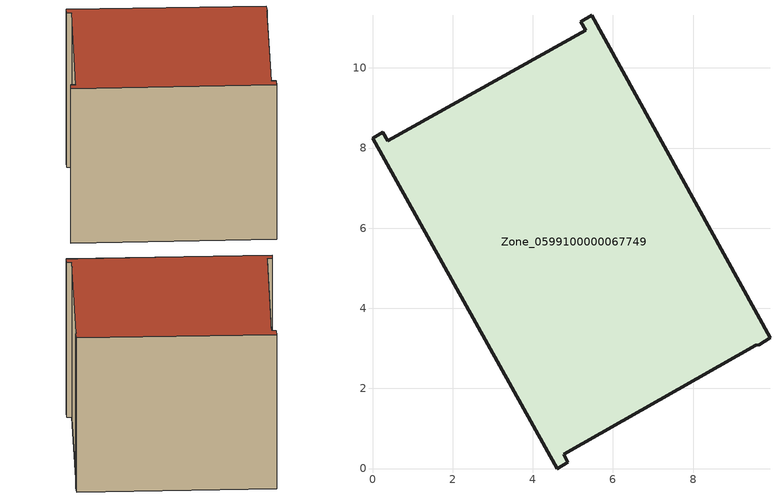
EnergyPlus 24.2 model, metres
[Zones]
Zone_0599100000067749
 floor ground (C_G): 5.48,11.31 9.92,3.27 9.65,3.09 9.57,3.08 4.77,0.35 4.88,0.15 4.61,0 0,8.24 0.26,8.39 0.38,8.19 5.32,10.94 5.2,11.15 z0
 wall outside (C_F): 4.61,0 4.88,0.15 4.77,0.35 9.57,3.08 9.65,3.09 9.92,3.27 5.48,11.31 5.2,11.15 5.32,10.94 0.38,8.19 0.26,8.39 0,8.24 4.61,0 z0:8.71
 roof outside (C_R): 9.65,3.09 9.92,3.27 5.48,11.31 5.2,11.15 5.32,10.94 0.38,8.19 0.26,8.39 0,8.24 4.61,0 4.88,0.15 4.77,0.35 9.57,3.08 z8.71
[BUILDING]
Pand.0599100000067749: North Axis=0; Terrain=City; Loads Convergence Tolerance Value=0.04; Temperature Convergence Tolerance Value=0.4; Solar Distribution=FullExterior; Maximum Number of Warmup Days=25; Minimum Number of Warmup Days=1
[Site:Location]
Rotterdam.The.Hague.AP_ZH_NLD Design_Conditions: Latitude=51.96; Longitude=4.45; Time Zone=1; Elevation=-4.5
[SITE:GROUNDTEMPERATURE:BUILDINGSURFACE]
18, 18, 18, 18, 18, 18, 18, 18, 18, 18, 18, 18
[MATERIAL] Thermal Absorptance=0.9; Solar Absorptance=0.7; Visible Absorptance=0.7
Name | Roughness | Thickness | Conductivity | Density | Specific Heat
G.TI.1965-1974 | MediumSmooth | 0.15 | 0.882353 | 540 | 1210
F.TI.1965-1974 | Rough | 0.3 | 0.697674 | 1920 | 840
R.TI.1965-1974 | MediumRough | 0.2 | 0.232558 | 1500 | 1000
[CONSTRUCTION]
C_G: G.TI.1965-1974
C_F: F.TI.1965-1974
C_R: R.TI.1965-1974
[ZONE]
Zone_0599100000067749: Type=1; Multiplier=1; Ceiling Height=Autocalculate; Volume=Autocalculate; Floor Area=autocalculate; Part of Total Floor Area=Yes
[ZONEINFILTRATION:DESIGNFLOWRATE]
Infil_Zone_0599100000067749: Zone or ZoneList or Space or SpaceList=Zone_0599100000067749; Schedule=AlwaysOn; Design Flow Rate Calculation Method=Flow/Area; Flow Rate per Floor Area=0.003; Constant Term Coefficient=1; Temperature Term Coefficient=0; Velocity Term Coefficient=0; Velocity Squared Term Coefficient=0
[HVACTEMPLATE:ZONE:IDEALLOADSAIRSYSTEM]
Zone_0599100000067749: Maximum Heating Supply Air Temperature=50; Minimum Cooling Supply Air Temperature=13; Maximum Heating Supply Air Humidity Ratio=0.0156; Minimum Cooling Supply Air Humidity Ratio=0.0077; Heating Limit=NoLimit; Cooling Limit=NoLimit; Dehumidification Control Type=ConstantSensibleHeatRatio; Cooling Sensible Heat Ratio=0.7; Dehumidification Setpoint=60; Humidification Control Type=None; Humidification Setpoint=30; Outdoor Air Method=None; Outdoor Air Flow Rate per Person=0.00944; Outdoor Air Flow Rate per Zone Floor Area=0; Outdoor Air Flow Rate per Zone=0; Demand Controlled Ventilation Type=None; Outdoor Air Economizer Type=NoEconomizer; Heat Recovery Type=None; Sensible Heat Recovery Effectiveness=0.7; Latent Heat Recovery Effectiveness=0.65
[ZONECONTROL:THERMOSTAT]
ThermostatControl_Zone_0599100000067749: Zone or ZoneList=Zone_0599100000067749; Control Type Schedule=DualSetpointControlType; Control 1=Thermostat_Zone_0599100000067749; Temperature Difference Between Cutout And Setpoint=0
[THERMOSTATSETPOINT:DUALSETPOINT]
Thermostat_Zone_0599100000067749: Heating Setpoint Temperature Schedule=HeatingSetpoint_Zone_0599100000067749; Cooling Setpoint Temperature Schedule=CoolingSetpoint_Zone_0599100000067749
[SCHEDULE:COMPACT]
HeatingSetpoint_Zone_0599100000067749: Through: 12/31, For: AllDays, Until: 24:00, 21
CoolingSetpoint_Zone_0599100000067749: Through: 12/31, For: AllDays, Until: 24:00, 24
DualSetpointControlType: Through: 12/31, For: AllDays, Until: 24:00, 4
AlwaysOn: Through: 12/31, For: AllDays, Until: 24:00, 1
